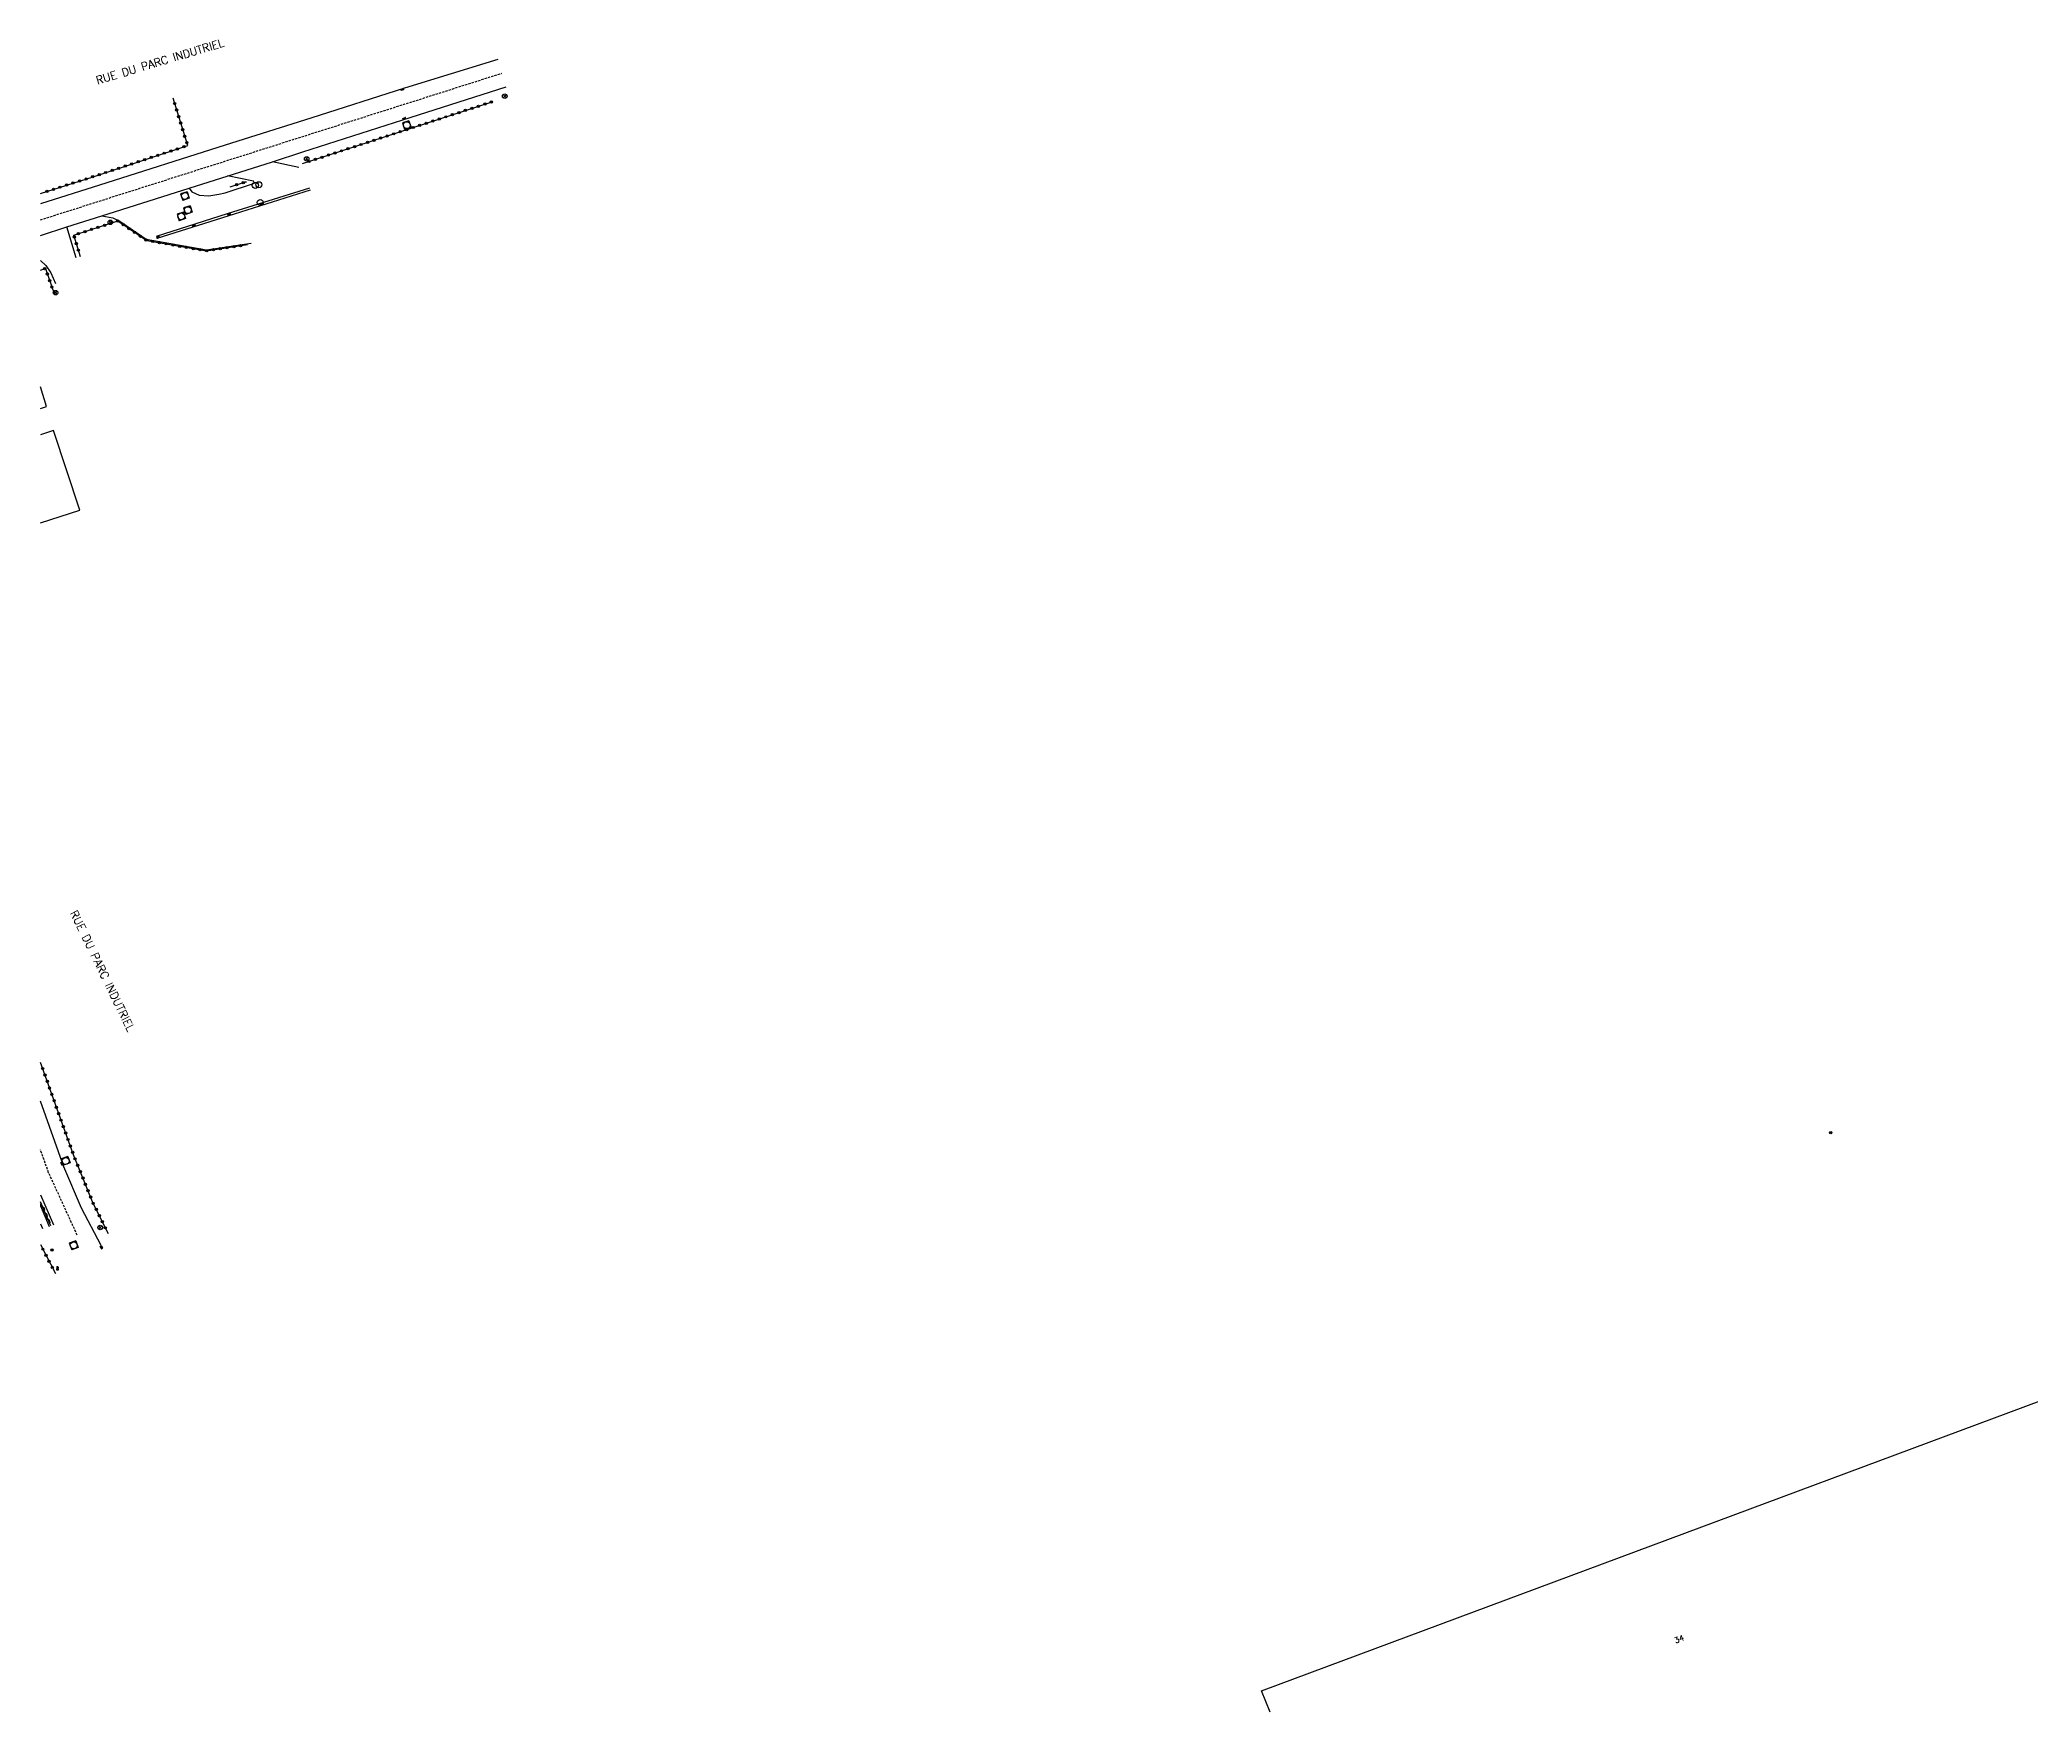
# Model space of a CAD drawing. Header units: millimetres. Extents: x 114000 to 115001, y 149000 to 149604.
# Drawn here: x 113999.9 to 114435.2, y 149201.7 to 149567.5 of the extents above; entities that cross this region are included whole.
import ezdxf
from ezdxf.enums import TextEntityAlignment as Align

# ---------------------------------------------------------------- set-up
doc = ezdxf.new("R2010")
doc.units = ezdxf.units.MM
doc.linetypes.add('DASHED', pattern=[0.75, 0.5, -0.25])
doc.layers.get('0').update_dxf_attribs({"linetype": 'CONTINUOUS'})
for name, color, linetype in [('W0001', 6, 'DASHED'), ('W0003', 5, 'CONTINUOUS'), ('W0008', 7, 'CONTINUOUS'), ('W0014', 7, 'CONTINUOUS'), ('W0017', 7, 'CONTINUOUS'), ('W0100', 7, 'CONTINUOUS'), ('W0310', 3, 'CONTINUOUS'), ('W0322', 7, 'CONTINUOUS'), ('W0400', 7, 'CONTINUOUS'), ('W0420', 7, 'CONTINUOUS'), ('W0425', 7, 'CONTINUOUS'), ('W0469', 7, 'CONTINUOUS'), ('W0474', 7, 'CONTINUOUS'), ('W0856', 7, 'CONTINUOUS'), ('W0989', 7, 'CONTINUOUS'), ('W0991', 7, 'CONTINUOUS')]:
    doc.layers.add(name, color=color, linetype=linetype)
doc.styles.get("Standard").update_dxf_attribs({"font": 'romans.shx', "width": 0.85})

# ---------------------------------------------------------------- blocks, each defined once
blk = doc.blocks.new('T474')
blk.add_ellipse((0, 0), major_axis=(-0.47, 0.47), ratio=1, start_param=3.926991, end_param=10.210176)
blk = doc.blocks.new('T420')
for p, q in [((0.75, 0.75), (-0.75, 0.75)), ((-0.75, 0.75), (-0.75, -0.75)), ((0.75, 0.75), (0.75, -0.75)), ((0.75, -0.75), (-0.75, -0.75))]:
    blk.add_line(p, q)
blk.add_ellipse((0, 0), major_axis=(-0.53, 0.53), ratio=1, start_param=3.926991, end_param=10.210176)
blk = doc.blocks.new('T425')
for p, q in [((-0.15, 0.6), (0.15, 0.6)), ((-0.15, 0.6), (-0.15, 0.3)), ((-0.15, 0.3), (0.15, 0.3)), ((-0.15, 0.15), (0.15, 0.15)), ((-0.15, -0.15), (-0.15, 0.15)), ((0, 0.45), (0.15, 0.45)), ((0.15, 0.45), (0.15, 0.3)), ((0.15, 0.15), (0.15, -0.15)), ((0.15, -0.15), (-0.15, -0.15))]:
    blk.add_line(p, q)
blk.add_ellipse((0, 0), major_axis=(-0.106, 0.106), ratio=1, start_param=3.926991, end_param=10.210176)
blk = doc.blocks.new('T400')
for p, q in [((-0.15, 0.3), (0.15, 0.3)), ((-0.15, -0.25), (-0.15, 0.3)), ((-0.15, 0.15), (0.15, 0.15)), ((-0.15, 0), (0.15, 0)), ((0.15, 0.3), (0.15, -0.25)), ((-0.15, -0.15), (0.15, -0.15)), ((-0.15, -0.25), (-0.15, -0.3)), ((-0.15, -0.3), (0.15, -0.3)), ((0.15, -0.3), (0.15, -0.25))]:
    blk.add_line(p, q)
blk = doc.blocks.new('T469')
at = {"color": 0, "linetype": 'Continuous', "flags": 128}
for points in [[(-0.35, 0.35), (0.35, -0.35)], [(-0.35, -0.35), (0.35, 0.35)]]:
    blk.add_lwpolyline(points, dxfattribs=at)
at = {"color": 0, "linetype": 'Continuous'}
blk.add_circle((0, 0), 0.5, dxfattribs=at)
blk = doc.blocks.new('T856')
for p, q in [((-0.125, 0), (0.125, 0)), ((0, 0.125), (0, -0.125))]:
    blk.add_line(p, q)
blk.add_ellipse((0, 0), major_axis=(-0.177, 0.177), ratio=1, start_param=3.9269908, end_param=10.2101761)
blk = doc.blocks.new('t310o')
at = {"color": 0, "linetype": 'Continuous'}
for centre, start, end in [((-0.5, 0.38), 216.8699, 323.1304), ((0.5, -0.37), 36.8699, 143.1303)]:
    blk.add_arc(centre, 0.625, start, end, dxfattribs=at)
blk = doc.blocks.new('t322o')
at = {"color": 0, "linetype": 'Continuous'}
for radius in [0.25, 0.15]:
    blk.add_circle((0, 0), radius, dxfattribs=at)

msp = doc.modelspace()

# ---------------------------------------------------------------- linework, layer by layer
at = {"layer": 'W0001'}
for points in [[(114000, 149528.15), (114100.96, 149560.23)], [(114008.06, 149306.05), (114001.79, 149319.71), (114000, 149324.72)]]:
    msp.add_lwpolyline(points, dxfattribs=at)
at = {"layer": 'W0003'}
for points in [[(114058.88, 149535.08), (114040.81, 149529.43), (114025.3, 149524.51)], [(114059.03, 149534.61), (114040.96, 149528.96), (114025.46, 149524.03)]]:
    msp.add_lwpolyline(points, dxfattribs=at)
at = {"layer": 'W0008'}
for points in [[(114100.05, 149563.21), (114079.64, 149556.98), (114059.15, 149550.41), (114040.42, 149544.48), (114012.91, 149535.75), (114000, 149531.64)], [(114000, 149524.74), (114005.77, 149526.6), (114013.43, 149529.02), (114032.5, 149535.1), (114050.74, 149540.87), (114057.37, 149543.02), (114079.29, 149550.04), (114101.88, 149557.25)], [(114013.29, 149303.81), (114008.99, 149311.97), (114005.14, 149320.96), (114000, 149335.36)], [(114000, 149314.85), (114002.84, 149308.28)]]:
    msp.add_lwpolyline(points, dxfattribs=at)
at = {"layer": 'W0014'}
for points in [[(114000, 149312.43), (114001.94, 149307.91)], [(114000, 149308.56), (114000.46, 149307.47)]]:
    msp.add_lwpolyline(points, dxfattribs=at)
at = {"layer": 'W0017'}
for points in [[(114032.5, 149535.1), (114033.1, 149534.25), (114034.7, 149533.53), (114036.81, 149533.39), (114039.02, 149533.73), (114040.43, 149534.06), (114046.8, 149536.18), (114046.63, 149536.63), (114040.91, 149537.75)], [(114056.53, 149539.59), (114050.74, 149540.87)], [(114013.43, 149529.02), (114015.81, 149528.57), (114017.35, 149527.87), (114023.1, 149523.9), (114036.36, 149521.61), (114046.08, 149523.05)], [(114007.85, 149519.8), (114005.77, 149526.6)], [(114000, 149519.24), (114001.16, 149518.16), (114002.29, 149516.56), (114003.32, 149514.23)]]:
    msp.add_lwpolyline(points, dxfattribs=at)
at = {"layer": 'W0100'}
for points in [[(114000, 149486.86), (114001.33, 149487.29), (114000, 149491.59)], [(114008.6, 149464.65), (114002.85, 149482.05), (114000, 149481.14)], [(114000, 149461.89), (114008.6, 149464.65), (114008.6, 149464.65)], [(114268.96, 149201.7), (114267.1, 149206.34), (114512.64, 149297.82), (114525.79, 149302.88), (114621.73, 149338.77), (114614.07, 149359.1), (114615.2, 149361.64), (114632.33, 149368.05), (114634.86, 149366.89), (114642.52, 149346.56), (114807.5, 149408.32), (114809.6, 149402.7)]]:
    msp.add_lwpolyline(points, dxfattribs=at)
at = {"layer": 'W0310'}
msp.add_lwpolyline([(114002.25, 149308.07), (114000, 149313.34)], dxfattribs=at)
at = {"layer": 'W0322'}
for points in [[(114000, 149533.92), (114011.51, 149537.59), (114032.21, 149544.41), (114029, 149554.77)], [(114057.3, 149540.45), (114099.04, 149554.06)], [(114041.49, 149535.39), (114044.89, 149536.43), (114045.09, 149536.49)], [(114008.76, 149520.08), (114007.3, 149524.79), (114016.9, 149527.9), (114023.24, 149523.64), (114036.35, 149521.37), (114045.26, 149522.74)], [(114000, 149517.15), (114000.95, 149517.47), (114001.09, 149517.52), (114002.98, 149512.02)], [(114014.89, 149306.31), (114011.55, 149312.95), (114007.25, 149323.59), (114000, 149343.79)], [(114000, 149303.99), (114003.28, 149297.65)]]:
    msp.add_lwpolyline(points, dxfattribs=at)

# ---------------------------------------------------------------- block references
at = {"layer": 'W0310', "rotation": 113.0943012986786}
for p in [(114000.48, 149312.21), (114001.07, 149310.83), (114001.66, 149309.45)]:
    msp.add_blockref('t310o', p, dxfattribs=at)
at = {"layer": 'W0322'}
for p, rotation in [((114029.36, 149553.6), 107.1870978691639), ((114029.81, 149552.17), 107.1870978691639), ((114030.25, 149550.74), 107.1870978691639), ((114088.68, 149550.68), 18.05542543969741), ((114090.1, 149551.14), 18.05542543969741), ((114091.53, 149551.61), 18.05542543969741), ((114092.96, 149552.07), 18.05542543969741), ((114094.38, 149552.54), 18.05542543969741), ((114095.81, 149553), 18.05542543969741), ((114097.23, 149553.47), 18.05542543969741), ((114098.66, 149553.93), 18.05542543969741), ((114030.69, 149549.31), 107.1870978691639), ((114031.14, 149547.87), 107.1870978691639), ((114031.58, 149546.44), 107.1870978691639), ((114074.42, 149546.03), 18.05542543969741), ((114075.84, 149546.49), 18.05542543969741), ((114077.27, 149546.96), 18.05542543969741), ((114078.69, 149547.42), 18.05542543969741), ((114080.12, 149547.89), 18.05542543969741), ((114081.55, 149548.35), 18.05542543969741), ((114082.97, 149548.82), 18.05542543969741), ((114084.4, 149549.28), 18.05542543969741), ((114085.83, 149549.75), 18.05542543969741), ((114087.25, 149550.21), 18.05542543969741), ((114024.25, 149541.79), 18.22767738518416), ((114025.68, 149542.26), 18.22767738518416), ((114027.1, 149542.73), 18.22767738518416), ((114028.53, 149543.2), 18.22767738518416), ((114029.95, 149543.67), 18.22767738518416), ((114031.38, 149544.13), 18.22767738518416), ((114032.02, 149545.01), 107.1870978691639), ((114061.58, 149541.84), 18.05542543969741), ((114063.01, 149542.31), 18.05542543969741), ((114064.43, 149542.77), 18.05542543969741), ((114065.86, 149543.24), 18.05542543969741), ((114067.29, 149543.7), 18.05542543969741), ((114068.71, 149544.17), 18.05542543969741), ((114070.14, 149544.63), 18.05542543969741), ((114071.56, 149545.1), 18.05542543969741), ((114072.99, 149545.56), 18.05542543969741), ((114011.43, 149537.57), 17.70815574287716), ((114012.86, 149538.04), 18.22767738518416), ((114014.28, 149538.5), 18.22767738518416), ((114015.71, 149538.97), 18.22767738518416), ((114017.13, 149539.44), 18.22767738518416), ((114018.56, 149539.91), 18.22767738518416), ((114019.98, 149540.38), 18.22767738518416), ((114021.4, 149540.85), 18.22767738518416), ((114022.83, 149541.32), 18.22767738518416), ((114058.73, 149540.91), 18.05542543969741), ((114060.15, 149541.38), 18.05542543969741), ((114001.43, 149534.37), 17.70815574287716), ((114002.86, 149534.83), 17.70815574287716), ((114004.29, 149535.29), 17.70815574287716), ((114005.72, 149535.74), 17.70815574287716), ((114007.14, 149536.2), 17.70815574287716), ((114008.57, 149536.65), 17.70815574287716), ((114010, 149537.11), 17.70815574287716), ((114042.92, 149535.83), 17.11540407729717), ((114044.36, 149536.27), 17.11540407729717), ((114007.43, 149524.38), 107.1983632792872), ((114008.31, 149525.12), 17.94620206390716), ((114009.74, 149525.58), 17.94620206390716), ((114011.17, 149526.05), 17.94620206390716), ((114012.6, 149526.51), 17.94620206390716), ((114014.02, 149526.97), 17.94620206390716), ((114015.45, 149527.43), 17.94620206390716), ((114016.88, 149527.89), 17.94620206390716), ((114018.12, 149527.08), 326.0764006422704), ((114019.37, 149526.24), 326.0764006422704), ((114020.61, 149525.41), 326.0764006422704), ((114021.86, 149524.57), 326.0764006422704), ((114007.87, 149522.95), 107.1983632792872), ((114008.32, 149521.51), 107.1983632792872), ((114023.1, 149523.73), 326.0764006422704), ((114024.55, 149523.41), 350.1708145089532), ((114026.03, 149523.15), 350.1708145089532), ((114027.51, 149522.9), 350.1708145089532), ((114028.99, 149522.64), 350.1708145089532), ((114030.47, 149522.38), 350.1708145089532), ((114031.94, 149522.13), 350.1708145089532), ((114033.42, 149521.87), 350.1708145089532), ((114034.9, 149521.62), 350.1708145089532), ((114036.38, 149521.37), 8.805874334652383), ((114037.86, 149521.6), 8.805874334652383), ((114039.34, 149521.83), 8.805874334652383), ((114040.83, 149522.06), 8.805874334652383), ((114042.31, 149522.29), 8.805874334652383), ((114043.79, 149522.52), 8.805874334652383), ((114000.92, 149517.46), 18.82200958535295), ((114001.52, 149516.28), 288.9294186810521), ((114002, 149514.86), 288.9294186810521), ((114002.49, 149513.44), 288.9294186810521), ((114000.46, 149342.5), 109.7377375385903), ((114000.97, 149341.09), 109.7377375385903), ((114001.48, 149339.67), 109.7377375385903), ((114001.98, 149338.26), 109.7377375385903), ((114002.49, 149336.85), 109.7377375385903), ((114003, 149335.44), 109.7377375385903), ((114003.5, 149334.03), 109.7377375385903), ((114004.01, 149332.61), 109.7377375385903), ((114004.52, 149331.2), 109.7377375385903), ((114005.02, 149329.79), 109.7377375385903), ((114005.53, 149328.38), 109.7377375385903), ((114006.04, 149326.97), 109.7377375385903), ((114006.54, 149325.56), 109.7377375385903), ((114007.05, 149324.14), 109.7377375385903), ((114007.59, 149322.74), 112.0362220319753), ((114008.15, 149321.35), 112.0362220319753), ((114008.72, 149319.96), 112.0362220319753), ((114009.28, 149318.57), 112.0362220319753), ((114009.84, 149317.18), 112.0362220319753), ((114010.4, 149315.79), 112.0362220319753), ((114010.97, 149314.4), 112.0362220319753), ((114011.53, 149313.01), 112.0362220319753), ((114012.2, 149311.67), 116.6829567867274), ((114012.87, 149310.33), 116.6829567867274), ((114013.54, 149308.99), 116.6829567867274), ((114014.22, 149307.65), 116.6829567867274), ((114000.52, 149302.98), 297.3893675718903), ((114001.21, 149301.65), 297.3893675718903), ((114001.9, 149300.32), 297.3893675718903), ((114002.59, 149298.98), 297.3893675718903)]:
    msp.add_blockref('t322o', p, dxfattribs=dict(at, rotation=rotation))
at = {"layer": 'W0400'}
for p, rotation in [((114079.16, 149556.69), 107), ((114079.58, 149550.29), 107), ((114041.25, 149529.32), 290), ((114048.42, 149531.66), 290), ((114025.75, 149524.32), 290), ((114033.51, 149526.86), 290), ((114004.72, 149321.71), 22), ((114013.32, 149303.39), 30)]:
    msp.add_blockref('T400', p, dxfattribs=dict(at, rotation=rotation))
at = {"layer": 'W0420'}
for p, rotation in [((114080.13, 149548.85), 18), ((114031.61, 149533.35), 18), ((114030.82, 149528.9), 18), ((114032.25, 149530.28), 18), ((114005.52, 149322.29), 20), ((114007.28, 149303.82), 20)]:
    msp.add_blockref('T420', p, dxfattribs=dict(at, rotation=rotation))
at = {"layer": 'W0425'}
msp.add_blockref('T425', (114003.72, 149298.57), dxfattribs=at)
at = {"layer": 'W0469'}
for p in [(114101.57, 149555.2), (114058.24, 149541.48), (114015.29, 149527.61), (114003.32, 149512.21), (114013.08, 149307.72)]:
    msp.add_blockref('T469', p, dxfattribs=at)
at = {"layer": 'W0474'}
for p in [(114047, 149535.67), (114047.77, 149535.83), (114048.07, 149531.94)]:
    msp.add_blockref('T474', p, dxfattribs=at)
at = {"layer": 'W0856'}
for p in [(114391.62, 149328.5), (114002.52, 149302.79)]:
    msp.add_blockref('T856', p, dxfattribs=at)

# ---------------------------------------------------------------- texts
at = {"layer": 'W0989'}
for rotation, p in [(16.7155, (114012.21, 149558.6)), (295.8663, (114007.22, 149376.95))]:
    msp.add_text('RUE DU PARC INDUTRIEL', height=1.75, rotation=rotation, dxfattribs=at).set_placement(p, align=Align.MIDDLE_LEFT)
at = {"layer": 'W0991'}
msp.add_text('34', height=1.25, rotation=22, dxfattribs=at).set_placement((114358.69, 149217.13), align=Align.CENTER)

doc.saveas('drawing.dxf')
